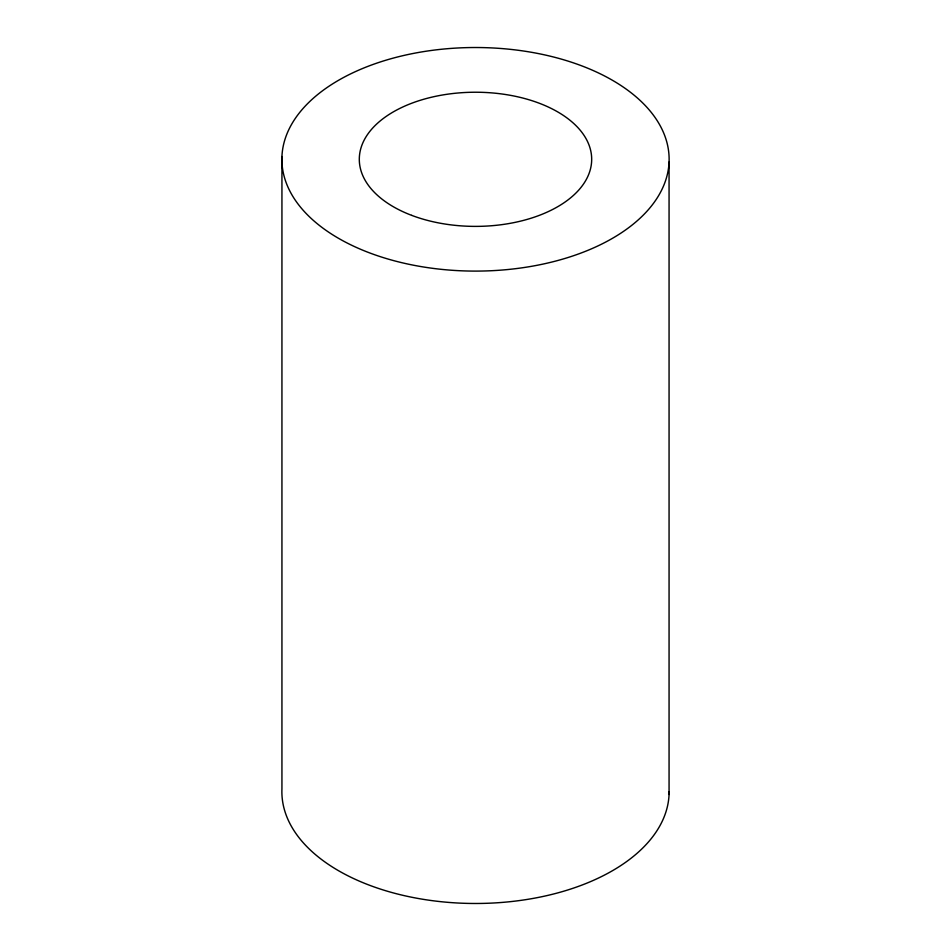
<?xml version="1.0" encoding="UTF-8"?>
<svg xmlns="http://www.w3.org/2000/svg" width="951" height="951" viewBox="0 0 951 951"><rect width="100%" height="100%" fill="white"/><g stroke="black" fill="none" stroke-linecap="round" stroke-linejoin="round"><path stroke-width="1.43" d="M669.064 162.086A193.624 111.79 0 0 1 374.551 254.702A193.624 111.79 0 0 1 382.884 61.137A193.624 111.79 0 0 1 669.064 162.086L669.064 794.477M281.936 156.523L281.936 788.914A193.624 111.79 0 0 0 473.123 903.474A193.624 111.79 0 0 0 669.124 791.66M411.7 215.366A116.177 67.069 0 0 0 591.486 163.18A116.177 67.069 0 0 0 423.314 99.379A116.177 67.069 0 0 0 411.7 215.366"/></g></svg>
